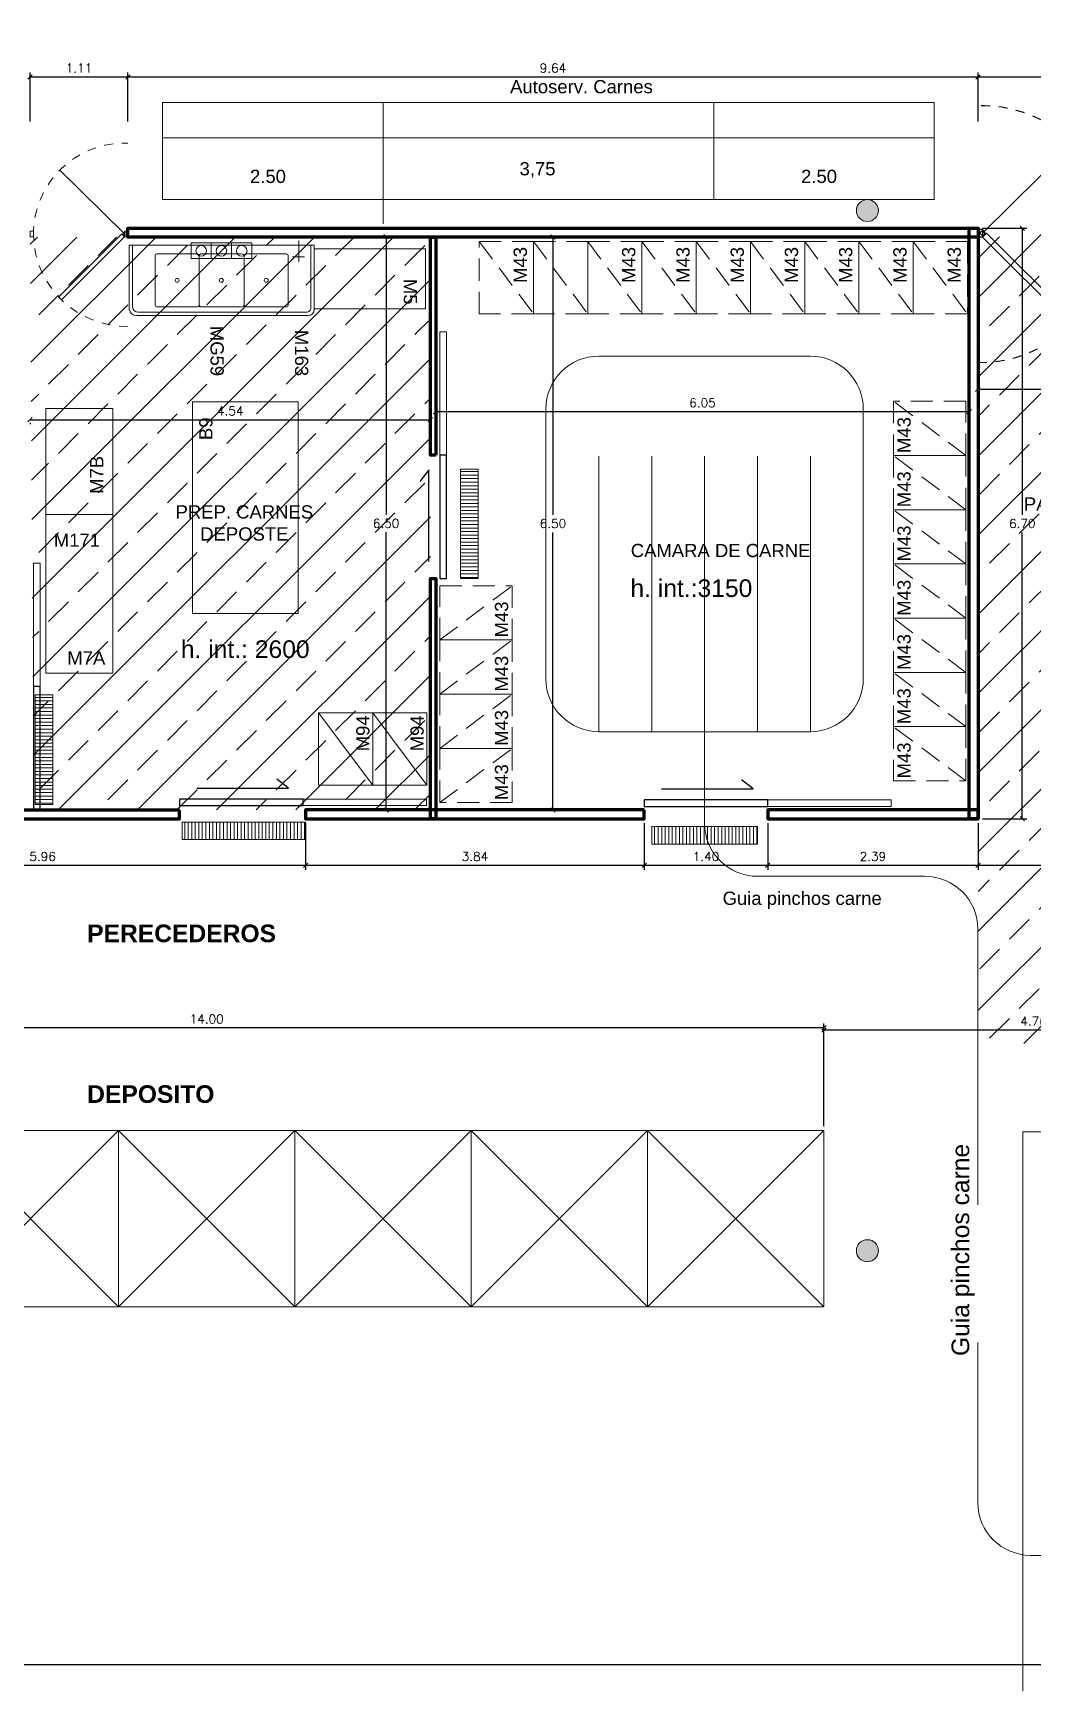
# Model space of a CAD drawing. Header units: inches. Extents: x 2 to 182, y -26 to 193.
# Drawn here: x 18.95 to 30.28, y 18.81 to 37.51 of the extents above; entities that cross this region are included whole.
import ezdxf

# ---------------------------------------------------------------- set-up
doc = ezdxf.new("R2010")
doc.units = ezdxf.units.IN
doc.header["$MEASUREMENT"] = 0
for name, pattern in [('DASH_15', [0.375, 0.25, -0.125]), ('HIDDEN2', [4.7625, 3.175, -1.5875]), ('LZ-COME$0$DASH_15', [0.375, 0.25, -0.125]), ('LÍNEAS_OCULTAS2', [0.1875, 0.125, -0.0625])]:
    doc.linetypes.add(name, pattern=pattern)
for name, color, linetype, lineweight in [('0-EQUIPAMIENTO-LAB', 6, 'Continuous', 9), ('ARQ-CARPINTERIAS', 4, 'Continuous', 9), ('ARQ-REJILLAS', 4, 'Continuous', 5), ('Est-Acero', 4, 'Continuous', 13), ('L COTAS', 1, 'Continuous', 9), ('L EQUIP', 6, 'Continuous', 9), ('l gris', 9, 'Continuous', 5), ('L PANELES', 136, 'Continuous', 60), ('L PROYEC', 4, 'HIDDEN2', 9), ('LAVADO MU', 10, 'Continuous', 5)]:
    doc.layers.add(name, color=color, linetype=linetype, lineweight=lineweight)
for name, color, linetype in [('ARQ-MUROS CAMARA', 140, 'Continuous'), ('COMESTIBLES0-EQUIP-TXT', 3, 'Continuous'), ('L CARPINT', 3, 'Continuous'), ('l texto', 30, 'Continuous'), ('smr acero', 170, 'Continuous')]:
    doc.layers.add(name, color=color, linetype=linetype)
doc.styles.add('3mm para 1.100', font='ARIAL.TTF')
doc.styles.add('ARIAL', font='ARIAL.TTF')
doc.styles.add('RomanS', font='romans.shx')
doc.styles.get("Standard").update_dxf_attribs({"font": 'ARIAL.TTF'})
doc.styles.add('STYLE10', font='ARIAL.TTF', dxfattribs={"height": 0.2})
doc.dimstyles.new('bases 1-50', dxfattribs={"dimscale": 0.5, "dimtxt": 0.2, "dimasz": 0.1, "dimexe": 0.1, "dimexo": 0.1, "dimgap": 0.1, "dimtad": 1, "dimtih": 1, "dimtoh": 1, "dimzin": 1, "dimdsep": 46, "dimtxsty": 'RomanS', "dimblk": 'OBLIQUE', "dimcen": 0.1, "dimclrd": 256, "dimclre": 256, "dimclrt": 256, "dimadec": 0, "dimazin": 0, "dimtfac": 1, "dimtmove": 0, "dimatfit": 3, "dimfxl": 0, "dimarcsym": 0})

# ---------------------------------------------------------------- blocks, each defined once
blk = doc.blocks.new('PVAI')
for p, q in [((3387.969, 760.035), (3388.763, 760.82)), ((3387.969, 760.035), (3388.763, 760.82)), ((3390.209, 760.035), (3389.415, 760.82)), ((3390.209, 760.035), (3389.415, 760.82)), ((3387.929, 760), (3387.929, 760.07)), ((3387.929, 760.07), (3387.969, 760.07)), ((3387.969, 760.07), (3387.969, 760)), ((3390.249, 760.07), (3390.209, 760.07)), ((3390.209, 760.07), (3390.209, 760)), ((3390.249, 760), (3390.249, 760.07)), ((3387.969, 760), (3387.929, 760)), ((3387.969, 760), (3388.004, 760.035)), ((3387.969, 760), (3388.743, 759.226)), ((3388.004, 760.035), (3388.779, 759.261)), ((3390.174, 760.035), (3389.399, 759.261)), ((3390.209, 760), (3389.435, 759.226)), ((3390.209, 760), (3390.174, 760.035)), ((3390.209, 760), (3390.249, 760)), ((3388.779, 759.261), (3388.743, 759.226)), ((3389.399, 759.261), (3389.435, 759.226))]:
    blk.add_line(p, q)
for centre in [(3387.969, 760.035), (3390.209, 760.035)]:
    blk.add_circle(centre, 0.0196)
at = {"linetype": 'DASH_15', "ltscale": 0.2}
for centre, radius, start, end in [((3387.969, 760.03), 1.12, 359.6736, 92.0467), ((3390.209, 760.03), 1.12, 87.9533, 180.3264), ((3387.943, 760.046), 1.146, 269.3146, 359.1608), ((3390.235, 760.046), 1.146, 180.8392, 270.6854)]:
    blk.add_arc(centre, radius, start, end, dxfattribs=at)
blk = doc.blocks.new('_Oblique')
at = {"color": 0, "linetype": 'ByBlock', "lineweight": -2}
blk.add_line((-0.5, -0.5), (0.5, 0.5), dxfattribs=at)
blk = doc.blocks.new('*D79')
at = {"layer": 'Defpoints', "color": 0}
for p in [(29.668, 33.472), (32.678, 33.472), (32.678, 33.472)]:
    blk.add_point(p, dxfattribs=at)
at = {"layer": 'L COTAS', "lineweight": -2}
for p, q in [((29.668, 33.522), (29.668, 33.522)), ((29.668, 33.472), (32.678, 33.472))]:
    blk.add_line(p, q, dxfattribs=at)
at = {"layer": 'L COTAS', "lineweight": -2, "xscale": 0.05, "yscale": 0.05, "zscale": 0.05, "rotation": 180}
blk.add_blockref('_Oblique', (29.668, 33.472), dxfattribs=at)
at = {"layer": 'L COTAS', "lineweight": -2, "xscale": 0.05, "yscale": 0.05, "zscale": 0.05}
blk.add_blockref('_Oblique', (32.678, 33.472), dxfattribs=at)
at = {"layer": 'L COTAS', "insert": (31.173, 33.572), "char_height": 0.1, "attachment_point": 5, "style": 'RomanS'}
blk.add_mtext('3.01', dxfattribs=at)
blk = doc.blocks.new('DFGSDFG')
at = {"linetype": 'LZ-COME$0$DASH_15'}
blk.add_line((0.821, -0.615), (0, 0), dxfattribs=at)
blk.add_lwpolyline([(0.821, 0), (0, 0), (0, -0.615), (0.821, -0.615)], close=True, dxfattribs=at)
blk = doc.blocks.new('SE-COME$0$LR-COME$0$pileta')
for p, q in [((-0.255, 0), (-2.355, 0)), ((-2.355, -0.73), (-2.355, 0)), ((-2.315, -0.71), (-2.315, 0)), ((-1.193, -0.153), (-1.193, 0.024)), ((-0.431, 0.053), (-0.431, -0.192)), ((-0.295, 0), (-0.295, -0.718)), ((-2.06, -0.12), (-2.06, -0.68)), ((-2.04, -0.1), (-1.58, -0.1)), ((-1.56, -0.12), (-1.56, -0.68)), ((-1.08, -0.1), (-1.54, -0.1)), ((-1.05, -0.12), (-1.05, -0.68)), ((-1.03, -0.1), (-0.57, -0.1)), ((-0.55, -0.12), (-0.55, -0.68)), ((-0.503, -0.135), (-0.364, -0.135)), ((-2.04, -0.7), (-1.58, -0.7)), ((-1.54, -0.7), (-1.08, -0.7)), ((-1.03, -0.7), (-0.57, -0.7)), ((-0.325, -0.8), (-2.272, -0.8)), ((-0.345, -0.76), (-2.252, -0.76))]:
    blk.add_line(p, q)
at = {"ltscale": 200}
blk.add_line((-0.255, -0.73), (-0.255, 0), dxfattribs=at)
for points in [[(-1.423, -0.153), (-1.652, -0.153), (-1.652, 0.024), (-1.423, 0.024)], [(-0.963, -0.153), (-1.423, -0.153), (-1.423, 0.024), (-0.963, 0.024)]]:
    blk.add_lwpolyline(points, close=True)
for centre, radius in [((-1.537, -0.065), 0.0603), ((-1.308, -0.065), 0.0603), ((-1.078, -0.065), 0.0603), ((-1.81, -0.4), 0.0222), ((-1.31, -0.4), 0.0222), ((-0.8, -0.4), 0.0222)]:
    blk.add_circle(centre, radius)
for centre, radius, start, end in [((-2.04, -0.12), 0.02, 90, 180), ((-1.58, -0.12), 0.02, 0, 90), ((-1.54, -0.12), 0.02, 90, 180), ((-1.07, -0.12), 0.02, 0, 90), ((-1.03, -0.12), 0.02, 90, 180), ((-0.57, -0.12), 0.02, 0, 90), ((-2.269, -0.712), 0.0882, 191.8617, 267.6472), ((-2.258, -0.703), 0.0571, 186.797, 276.0622), ((-2.04, -0.68), 0.02, 180, 270), ((-1.58, -0.68), 0.02, 270, 0), ((-1.566, -0.694), 0.0063, 270, 0), ((-1.54, -0.68), 0.02, 180, 270), ((-1.554, -0.694), 0.0063, 180, 270), ((-1.07, -0.68), 0.02, 270, 0), ((-1.03, -0.68), 0.02, 180, 270), ((-0.57, -0.68), 0.02, 270, 0), ((-0.341, -0.714), 0.0462, 265.0842, 4.9158), ((-0.329, -0.726), 0.0742, 273.1264, 356.8736)]:
    blk.add_arc(centre, radius, start, end)
blk = doc.blocks.new('PUERTA')
for p, q in [((0.04, 0), (0.834, 0.785)), ((0.04, 0), (0.834, 0.785)), ((0, -0.035), (0, 0.035)), ((0, 0.035), (0.04, 0.035)), ((0.04, 0.035), (0.04, -0.035)), ((0.04, -0.035), (0.075, 0)), ((0.075, 0), (0.85, -0.774)), ((1.16, -0.035), (1.16, 0.035)), ((1.16, 0.035), (1.2, 0.035)), ((1.2, 0.035), (1.2, -0.035)), ((0.04, -0.035), (0, -0.035)), ((0.04, -0.035), (0.814, -0.81)), ((1.2, -0.035), (1.16, -0.035)), ((0.85, -0.774), (0.814, -0.81))]:
    blk.add_line(p, q)
blk.add_circle((0.04, 0), 0.0196)
at = {"linetype": 'DASH_15', "ltscale": 0.2}
for centre, radius, start, end in [((0.04, -0.005), 1.12, 359.6736, 92.0467), ((0.014, 0.011), 1.146, 269.3146, 359.1608)]:
    blk.add_arc(centre, radius, start, end, dxfattribs=at)
blk = doc.blocks.new('*D396')
at = {"layer": 'Defpoints', "color": 0}
for p in [(20.028, 35.202), (22.957, 35.202), (22.043, 28.7)]:
    blk.add_point(p, dxfattribs=at)
at = {"layer": 'L COTAS', "lineweight": -2}
for p, q in [((20.078, 35.202), (23.007, 35.202)), ((22.957, 35.202), (22.957, 32.051)), ((22.957, 28.7), (22.957, 31.851)), ((22.093, 28.7), (23.007, 28.7))]:
    blk.add_line(p, q, dxfattribs=at)
at = {"layer": 'L COTAS', "lineweight": -2, "xscale": 0.05, "yscale": 0.05, "zscale": 0.05}
for p, rotation in [((22.957, 35.202), 90), ((22.957, 28.7), 270)]:
    blk.add_blockref('_Oblique', p, dxfattribs=dict(at, rotation=rotation))
at = {"layer": 'L COTAS', "insert": (22.957, 31.951), "char_height": 0.1, "attachment_point": 5, "style": 'RomanS'}
blk.add_mtext('6.50', dxfattribs=at)
blk = doc.blocks.new('*D399')
at = {"layer": 'Defpoints', "color": 0}
for p in [(18.919, 33.14), (23.459, 33.14), (23.459, 33.126)]:
    blk.add_point(p, dxfattribs=at)
at = {"layer": 'L COTAS', "lineweight": -2}
for p, q in [((18.919, 33.126), (23.459, 33.126)), ((18.919, 33.09), (18.919, 33.076)), ((23.459, 33.09), (23.459, 33.076))]:
    blk.add_line(p, q, dxfattribs=at)
at = {"layer": 'L COTAS', "lineweight": -2, "xscale": 0.05, "yscale": 0.05, "zscale": 0.05, "rotation": 180}
blk.add_blockref('_Oblique', (18.919, 33.126), dxfattribs=at)
at = {"layer": 'L COTAS', "lineweight": -2, "xscale": 0.05, "yscale": 0.05, "zscale": 0.05}
blk.add_blockref('_Oblique', (23.459, 33.126), dxfattribs=at)
at = {"layer": 'L COTAS', "insert": (21.189, 33.226), "char_height": 0.1, "attachment_point": 5, "style": 'RomanS'}
blk.add_mtext('4.54', dxfattribs=at)
blk = doc.blocks.new('*D400')
at = {"layer": 'Defpoints', "color": 0}
for p in [(23.519, 33.194), (29.57, 33.219), (29.57, 33.194)]:
    blk.add_point(p, dxfattribs=at)
at = {"layer": 'L COTAS', "lineweight": -2}
for p, q in [((23.519, 33.244), (23.519, 33.269)), ((23.519, 33.219), (29.57, 33.219)), ((29.57, 33.244), (29.57, 33.269))]:
    blk.add_line(p, q, dxfattribs=at)
at = {"layer": 'L COTAS', "lineweight": -2, "xscale": 0.05, "yscale": 0.05, "zscale": 0.05, "rotation": 180}
blk.add_blockref('_Oblique', (23.519, 33.219), dxfattribs=at)
at = {"layer": 'L COTAS', "lineweight": -2, "xscale": 0.05, "yscale": 0.05, "zscale": 0.05}
blk.add_blockref('_Oblique', (29.57, 33.219), dxfattribs=at)
at = {"layer": 'L COTAS', "insert": (26.545, 33.319), "char_height": 0.1, "attachment_point": 5, "style": 'RomanS'}
blk.add_mtext('6.05', dxfattribs=at)
blk = doc.blocks.new('*D57')
at = {"layer": 'Defpoints', "color": 0}
for p in [(20.028, 37.016), (18.919, 36.458), (20.028, 36.458)]:
    blk.add_point(p, dxfattribs=at)
at = {"layer": 'L COTAS', "lineweight": -2}
for p, q in [((18.919, 36.508), (18.919, 37.066)), ((20.028, 36.508), (20.028, 37.066)), ((18.919, 37.016), (20.028, 37.016))]:
    blk.add_line(p, q, dxfattribs=at)
at = {"layer": 'L COTAS', "lineweight": -2, "xscale": 0.05, "yscale": 0.05, "zscale": 0.05, "rotation": 180}
blk.add_blockref('_Oblique', (18.919, 37.016), dxfattribs=at)
at = {"layer": 'L COTAS', "lineweight": -2, "xscale": 0.05, "yscale": 0.05, "zscale": 0.05}
blk.add_blockref('_Oblique', (20.028, 37.016), dxfattribs=at)
at = {"layer": 'L COTAS', "insert": (19.474, 37.116), "char_height": 0.1, "attachment_point": 5, "style": 'RomanS'}
blk.add_mtext('1.11', dxfattribs=at)
blk = doc.blocks.new('*D58')
at = {"layer": 'Defpoints', "color": 0}
for p in [(29.67, 37.016), (20.028, 36.458), (29.67, 36.458)]:
    blk.add_point(p, dxfattribs=at)
at = {"layer": 'L COTAS', "lineweight": -2}
for p, q in [((20.028, 36.508), (20.028, 37.066)), ((29.67, 36.508), (29.67, 37.066)), ((20.028, 37.016), (29.67, 37.016))]:
    blk.add_line(p, q, dxfattribs=at)
at = {"layer": 'L COTAS', "lineweight": -2, "xscale": 0.05, "yscale": 0.05, "zscale": 0.05, "rotation": 180}
blk.add_blockref('_Oblique', (20.028, 37.016), dxfattribs=at)
at = {"layer": 'L COTAS', "lineweight": -2, "xscale": 0.05, "yscale": 0.05, "zscale": 0.05}
blk.add_blockref('_Oblique', (29.67, 37.016), dxfattribs=at)
at = {"layer": 'L COTAS', "insert": (24.849, 37.116), "char_height": 0.1, "attachment_point": 5, "style": 'RomanS'}
blk.add_mtext('9.64', dxfattribs=at)
blk = doc.blocks.new('*D59')
at = {"layer": 'Defpoints', "color": 0}
for p in [(32.673, 37.016), (29.67, 36.458), (32.673, 36.459)]:
    blk.add_point(p, dxfattribs=at)
at = {"layer": 'L COTAS', "lineweight": -2}
for p, q in [((29.67, 36.508), (29.67, 37.066)), ((32.673, 36.509), (32.673, 37.066)), ((29.67, 37.016), (32.673, 37.016))]:
    blk.add_line(p, q, dxfattribs=at)
at = {"layer": 'L COTAS', "lineweight": -2, "xscale": 0.05, "yscale": 0.05, "zscale": 0.05, "rotation": 180}
blk.add_blockref('_Oblique', (29.67, 37.016), dxfattribs=at)
at = {"layer": 'L COTAS', "lineweight": -2, "xscale": 0.05, "yscale": 0.05, "zscale": 0.05}
blk.add_blockref('_Oblique', (32.673, 37.016), dxfattribs=at)
at = {"layer": 'L COTAS', "insert": (31.172, 37.116), "char_height": 0.1, "attachment_point": 5, "style": 'RomanS'}
blk.add_mtext('3.00', dxfattribs=at)
blk = doc.blocks.new('*D366')
at = {"layer": 'Defpoints', "color": 0}
for p in [(16.08, 28.6), (22.043, 28.6), (22.043, 28.072)]:
    blk.add_point(p, dxfattribs=at)
at = {"layer": 'L COTAS', "lineweight": -2}
for p, q in [((16.08, 28.55), (16.08, 28.022)), ((22.043, 28.55), (22.043, 28.022)), ((16.08, 28.072), (22.043, 28.072))]:
    blk.add_line(p, q, dxfattribs=at)
at = {"layer": 'L COTAS', "lineweight": -2, "xscale": 0.05, "yscale": 0.05, "zscale": 0.05, "rotation": 180}
blk.add_blockref('_Oblique', (16.08, 28.072), dxfattribs=at)
at = {"layer": 'L COTAS', "lineweight": -2, "xscale": 0.05, "yscale": 0.05, "zscale": 0.05}
blk.add_blockref('_Oblique', (22.043, 28.072), dxfattribs=at)
at = {"layer": 'L COTAS', "insert": (19.061, 28.172), "char_height": 0.1, "attachment_point": 5, "style": 'RomanS'}
blk.add_mtext('5.96', dxfattribs=at)
blk = doc.blocks.new('*D367')
at = {"layer": 'Defpoints', "color": 0}
for p in [(22.043, 28.6), (25.885, 28.6), (25.885, 28.072)]:
    blk.add_point(p, dxfattribs=at)
at = {"layer": 'L COTAS', "lineweight": -2}
for p, q in [((22.043, 28.55), (22.043, 28.022)), ((25.885, 28.55), (25.885, 28.022)), ((22.043, 28.072), (25.885, 28.072))]:
    blk.add_line(p, q, dxfattribs=at)
at = {"layer": 'L COTAS', "lineweight": -2, "xscale": 0.05, "yscale": 0.05, "zscale": 0.05, "rotation": 180}
blk.add_blockref('_Oblique', (22.043, 28.072), dxfattribs=at)
at = {"layer": 'L COTAS', "lineweight": -2, "xscale": 0.05, "yscale": 0.05, "zscale": 0.05}
blk.add_blockref('_Oblique', (25.885, 28.072), dxfattribs=at)
at = {"layer": 'L COTAS', "insert": (23.964, 28.172), "char_height": 0.1, "attachment_point": 5, "style": 'RomanS'}
blk.add_mtext('3.84', dxfattribs=at)
blk = doc.blocks.new('*D368')
at = {"layer": 'Defpoints', "color": 0}
for p in [(25.885, 28.6), (27.285, 28.6), (27.285, 28.072)]:
    blk.add_point(p, dxfattribs=at)
at = {"layer": 'L COTAS', "lineweight": -2}
for p, q in [((25.885, 28.55), (25.885, 28.022)), ((27.285, 28.55), (27.285, 28.022)), ((25.885, 28.072), (27.285, 28.072))]:
    blk.add_line(p, q, dxfattribs=at)
at = {"layer": 'L COTAS', "lineweight": -2, "xscale": 0.05, "yscale": 0.05, "zscale": 0.05, "rotation": 180}
blk.add_blockref('_Oblique', (25.885, 28.072), dxfattribs=at)
at = {"layer": 'L COTAS', "lineweight": -2, "xscale": 0.05, "yscale": 0.05, "zscale": 0.05}
blk.add_blockref('_Oblique', (27.285, 28.072), dxfattribs=at)
at = {"layer": 'L COTAS', "insert": (26.585, 28.172), "char_height": 0.1, "attachment_point": 5, "style": 'RomanS'}
blk.add_mtext('1.40', dxfattribs=at)
blk = doc.blocks.new('*D369')
at = {"layer": 'Defpoints', "color": 0}
for p in [(27.285, 28.6), (29.67, 28.6), (29.67, 28.072)]:
    blk.add_point(p, dxfattribs=at)
at = {"layer": 'L COTAS', "lineweight": -2}
for p, q in [((27.285, 28.55), (27.285, 28.022)), ((29.67, 28.55), (29.67, 28.022)), ((27.285, 28.072), (29.67, 28.072))]:
    blk.add_line(p, q, dxfattribs=at)
at = {"layer": 'L COTAS', "lineweight": -2, "xscale": 0.05, "yscale": 0.05, "zscale": 0.05, "rotation": 180}
blk.add_blockref('_Oblique', (27.285, 28.072), dxfattribs=at)
at = {"layer": 'L COTAS', "lineweight": -2, "xscale": 0.05, "yscale": 0.05, "zscale": 0.05}
blk.add_blockref('_Oblique', (29.67, 28.072), dxfattribs=at)
at = {"layer": 'L COTAS', "insert": (28.478, 28.172), "char_height": 0.1, "attachment_point": 5, "style": 'RomanS'}
blk.add_mtext('2.39', dxfattribs=at)
blk = doc.blocks.new('*D370')
at = {"layer": 'Defpoints', "color": 0}
for p in [(29.67, 28.6), (32.673, 28.6), (32.673, 28.072)]:
    blk.add_point(p, dxfattribs=at)
at = {"layer": 'L COTAS', "lineweight": -2}
for p, q in [((29.67, 28.55), (29.67, 28.022)), ((32.673, 28.55), (32.673, 28.022)), ((29.67, 28.072), (32.673, 28.072))]:
    blk.add_line(p, q, dxfattribs=at)
at = {"layer": 'L COTAS', "lineweight": -2, "xscale": 0.05, "yscale": 0.05, "zscale": 0.05, "rotation": 180}
blk.add_blockref('_Oblique', (29.67, 28.072), dxfattribs=at)
at = {"layer": 'L COTAS', "lineweight": -2, "xscale": 0.05, "yscale": 0.05, "zscale": 0.05}
blk.add_blockref('_Oblique', (32.673, 28.072), dxfattribs=at)
at = {"layer": 'L COTAS', "insert": (31.172, 28.172), "char_height": 0.1, "attachment_point": 5, "style": 'RomanS'}
blk.add_mtext('3.00', dxfattribs=at)
blk = doc.blocks.new('*D377')
at = {"layer": 'Defpoints', "color": 0}
for p in [(27.922, 26.203), (32.677, 26.05), (27.922, 25.062)]:
    blk.add_point(p, dxfattribs=at)
at = {"layer": 'L COTAS', "lineweight": -2}
for p, q in [((27.922, 25.112), (27.922, 26.253)), ((32.677, 26.203), (27.922, 26.203)), ((32.677, 26.1), (32.677, 26.253))]:
    blk.add_line(p, q, dxfattribs=at)
at = {"layer": 'L COTAS', "lineweight": -2, "xscale": 0.05, "yscale": 0.05, "zscale": 0.05, "rotation": 180}
blk.add_blockref('_Oblique', (27.922, 26.203), dxfattribs=at)
at = {"layer": 'L COTAS', "lineweight": -2, "xscale": 0.05, "yscale": 0.05, "zscale": 0.05}
blk.add_blockref('_Oblique', (32.677, 26.203), dxfattribs=at)
at = {"layer": 'L COTAS', "insert": (30.3, 26.303), "char_height": 0.1, "attachment_point": 5, "style": 'RomanS'}
blk.add_mtext('4.76', dxfattribs=at)
blk = doc.blocks.new('*D65')
at = {"layer": 'Defpoints', "color": 0}
for p in [(13.922, 26.228), (13.922, 25.062), (27.922, 25.062)]:
    blk.add_point(p, dxfattribs=at)
at = {"layer": 'L COTAS', "lineweight": -2}
for p, q in [((13.922, 25.112), (13.922, 26.278)), ((27.922, 26.228), (13.922, 26.228)), ((27.922, 25.112), (27.922, 26.278))]:
    blk.add_line(p, q, dxfattribs=at)
at = {"layer": 'L COTAS', "lineweight": -2, "xscale": 0.05, "yscale": 0.05, "zscale": 0.05, "rotation": 180}
blk.add_blockref('_Oblique', (13.922, 26.228), dxfattribs=at)
at = {"layer": 'L COTAS', "lineweight": -2, "xscale": 0.05, "yscale": 0.05, "zscale": 0.05}
blk.add_blockref('_Oblique', (27.922, 26.228), dxfattribs=at)
at = {"layer": 'L COTAS', "insert": (20.922, 26.328), "char_height": 0.1, "attachment_point": 5, "style": 'RomanS'}
blk.add_mtext('14.00', dxfattribs=at)
blk = doc.blocks.new('*D381')
at = {"layer": 'Defpoints', "color": 0}
for p in [(29.67, 35.299), (29.67, 28.6), (30.172, 28.6)]:
    blk.add_point(p, dxfattribs=at)
at = {"layer": 'L COTAS', "lineweight": -2}
for p, q in [((29.72, 35.299), (30.222, 35.299)), ((30.172, 35.299), (30.172, 32.049)), ((30.172, 28.6), (30.172, 31.849)), ((29.72, 28.6), (30.222, 28.6))]:
    blk.add_line(p, q, dxfattribs=at)
at = {"layer": 'L COTAS', "lineweight": -2, "xscale": 0.05, "yscale": 0.05, "zscale": 0.05}
for p, rotation in [((30.172, 35.299), 90), ((30.172, 28.6), 270)]:
    blk.add_blockref('_Oblique', p, dxfattribs=dict(at, rotation=rotation))
at = {"layer": 'L COTAS', "insert": (30.172, 31.949), "char_height": 0.1, "attachment_point": 5, "style": 'RomanS'}
blk.add_mtext('6.70', dxfattribs=at)
blk = doc.blocks.new('*D498')
at = {"layer": 'Defpoints', "color": 0}
for p in [(24.849, 35.199), (24.849, 28.7), (24.849, 28.7)]:
    blk.add_point(p, dxfattribs=at)
at = {"layer": 'L COTAS', "lineweight": -2}
for p, q in [((24.849, 35.199), (24.849, 32.049)), ((24.849, 28.7), (24.849, 31.849))]:
    blk.add_line(p, q, dxfattribs=at)
at = {"layer": 'L COTAS', "lineweight": -2, "xscale": 0.05, "yscale": 0.05, "zscale": 0.05}
for p, rotation in [((24.849, 35.199), 90), ((24.849, 28.7), 270)]:
    blk.add_blockref('_Oblique', p, dxfattribs=dict(at, rotation=rotation))
at = {"layer": 'L COTAS', "insert": (24.849, 31.949), "char_height": 0.1, "attachment_point": 5, "style": 'RomanS'}
blk.add_mtext('6.50', dxfattribs=at)

msp = doc.modelspace()

# ---------------------------------------------------------------- hatches: boundary and pattern name
at = {"layer": 'ARQ-REJILLAS'}
h = msp.add_hatch(dxfattribs=at)
h.set_pattern_fill('_USER', color=256, scale=0.04, angle=540, style=0, pattern_type=0)
h.set_pattern_definition([(180, (-3374.345307, -726.221892), (-1e-17, -0.04), [])])
h.paths.add_polyline_path([(24, 32.567), (23.8, 32.567), (23.8, 31.325), (24, 31.325)])
h = msp.add_hatch(dxfattribs=at)
h.set_pattern_fill('_USER', color=256, scale=0.04, angle=540, style=0, pattern_type=0)
h.set_pattern_definition([(180, (-3379.170793, -728.783343), (-1e-17, -0.04), [])])
h.paths.add_polyline_path([(19.175, 30.006), (18.975, 30.006), (18.975, 28.763), (19.175, 28.763)])
h = msp.add_hatch(dxfattribs=at)
h.set_pattern_fill('_USER', color=256, scale=0.04, angle=450, style=0, pattern_type=0)
h.set_pattern_definition([(90, (-3348.84771, -723.844745), (-0.04, 1e-17), [])])
h.paths.add_polyline_path([(22.043, 28.563), (22.043, 28.363), (20.643, 28.363), (20.643, 28.563)])
h = msp.add_hatch(dxfattribs=at)
h.set_pattern_fill('_USER', color=256, scale=0.04, angle=450, style=0, pattern_type=0)
h.set_pattern_definition([(90, (-3351.117354, -723.844745), (-0.04, 1e-17), [])])
h.paths.add_polyline_path([(27.169, 28.512), (27.169, 28.312), (25.969, 28.312), (25.969, 28.512)])
at = {"layer": 'LAVADO MU'}
h = msp.add_hatch(dxfattribs=at)
h.set_pattern_fill('ANSI33', color=256, scale=0.1, style=0)
h.set_pattern_definition([(45, (-3707.3413, -916.6933), (-0.44901281, 0.44901281), []), (45, (-3706.8923, -916.6933), (-0.44901281, 0.44901281), [0.3175, -0.15875])])
h.paths.add_polyline_path([(18.919, 35.199), (23.459, 35.199), (23.459, 28.7), (18.959, 28.7)])
h = msp.add_hatch(dxfattribs=at)
h.set_pattern_fill('ANSI33', color=256, scale=0.1, style=0)
h.set_pattern_definition([(45, (-3698.1274, -916.5928), (-0.44901281, 0.44901281), []), (45, (-3697.6784, -916.5928), (-0.44901281, 0.44901281), [0.3175, -0.15875])])
h.paths.add_polyline_path([(29.67, 35.299), (32.673, 35.3), (32.673, 28.6), (43.59, 28.599), (43.604, 26.05), (32.677, 26.05), (29.67, 26.05)])
at = {"layer": 'smr acero'}
h = msp.add_hatch(color=256, dxfattribs=at)
h.dxf.hatch_style = 1
h.paths.add_polyline_path([(28.291, 35.5, 1), (28.541, 35.5, 1)])
h = msp.add_hatch(color=256, dxfattribs=at)
h.dxf.hatch_style = 1
h.paths.add_polyline_path([(28.291, 23.7, 1), (28.541, 23.7, 1)])

# ---------------------------------------------------------------- linework, layer by layer
msp.add_lwpolyline([(1.948, 44.995), (79.459, 44.995), (79.459, 19.002), (1.948, 19.002)], close=True)
at = {"layer": '0-EQUIPAMIENTO-LAB'}
for p, q in [((22.19, 29.802), (22.805, 28.981)), ((22.805, 29.802), (23.42, 28.981))]:
    msp.add_line(p, q, dxfattribs=at)
for points in [[(23.402, 34.386), (22.142, 34.386), (22.142, 35.066), (23.402, 35.066)], [(21.961, 33.33), (21.961, 30.93), (20.761, 30.93), (20.761, 33.33)], [(19.858, 32.053), (19.858, 33.253), (19.098, 33.253), (19.098, 32.053)], [(19.858, 30.253), (19.858, 32.053), (19.098, 32.053), (19.098, 30.253)], [(22.805, 29.802), (22.805, 28.981), (22.19, 28.981), (22.19, 29.802)], [(23.42, 29.802), (23.42, 28.981), (22.805, 28.981), (22.805, 29.802)], [(17.922, 25.062), (19.922, 25.062), (19.922, 23.062), (17.922, 23.062), (19.922, 25.062), (19.922, 23.062), (17.922, 25.062), (17.922, 23.062)], [(19.922, 25.062), (21.922, 25.062), (21.922, 23.062), (19.922, 23.062), (21.922, 25.062), (21.922, 23.062), (19.922, 25.062), (19.922, 23.062)], [(21.922, 25.062), (23.922, 25.062), (23.922, 23.062), (21.922, 23.062), (23.922, 25.062), (23.922, 23.062), (21.922, 25.062), (21.922, 23.062)], [(23.922, 25.062), (25.922, 25.062), (25.922, 23.062), (23.922, 23.062), (25.922, 25.062), (25.922, 23.062), (23.922, 25.062), (23.922, 23.062)], [(25.922, 25.062), (27.922, 25.062), (27.922, 23.062), (25.922, 23.062), (27.922, 25.062), (27.922, 23.062), (25.922, 25.062), (25.922, 23.062)]]:
    msp.add_lwpolyline(points, close=True, dxfattribs=at)
at = {"layer": 'ARQ-REJILLAS'}
for points in [[(24, 32.567), (23.8, 32.567), (23.8, 31.325), (24, 31.325)], [(24, 32.567), (23.8, 32.567), (23.8, 31.325), (24, 31.325)], [(19.175, 30.006), (18.975, 30.006), (18.975, 28.763), (19.175, 28.763)], [(19.175, 30.006), (18.975, 30.006), (18.975, 28.763), (19.175, 28.763)], [(22.043, 28.563), (22.043, 28.363), (20.643, 28.363), (20.643, 28.563)], [(25.969, 28.312), (25.969, 28.512), (27.169, 28.512), (27.169, 28.312)]]:
    msp.add_lwpolyline(points, close=True, dxfattribs=at)
at = {"layer": 'Est-Acero'}
for centre in [(28.416, 35.5), (28.416, 23.7)]:
    msp.add_circle(centre, 0.125, dxfattribs=at)
at = {"layer": 'L CARPINT'}
for points in [[(23.443, 31.52), (23.443, 32.558), (23.34, 32.426)], [(20.811, 28.948), (21.849, 28.948), (21.716, 29.051)], [(26.08, 28.941), (27.119, 28.941), (26.986, 29.043)]]:
    msp.add_lwpolyline(points, dxfattribs=at)
for points in [[(23.567, 31.325), (23.642, 31.325), (23.642, 32.725), (23.567, 32.725)], [(18.959, 28.7), (19.034, 28.7), (19.034, 30.1), (18.959, 30.1)], [(20.615, 28.824), (20.615, 28.749), (22.015, 28.749), (22.015, 28.824)], [(25.885, 28.816), (25.885, 28.741), (27.285, 28.741), (27.285, 28.816)]]:
    msp.add_lwpolyline(points, close=True, dxfattribs=at)
at = {"layer": 'L EQUIP', "linetype": 'ByBlock', "ltscale": 0.01}
for p, q in [((20.422, 35.625), (20.422, 36.725)), ((22.922, 36.725), (20.422, 36.725)), ((26.672, 35.625), (26.672, 36.725)), ((29.172, 36.725), (26.672, 36.725)), ((29.172, 35.625), (29.172, 36.725)), ((20.422, 36.325), (22.922, 36.325)), ((22.922, 35.35), (22.922, 36.45)), ((22.922, 35.35), (22.922, 36.45)), ((22.922, 36.325), (26.672, 36.325)), ((26.672, 36.325), (29.172, 36.325)), ((20.422, 35.625), (22.922, 35.625)), ((26.672, 35.625), (29.172, 35.625))]:
    msp.add_line(p, q, dxfattribs=at)
msp.add_lwpolyline([(22.922, 35.625), (26.672, 35.625), (26.672, 36.725), (22.922, 36.725), (22.922, 35.625)], dxfattribs=at)
at = {"layer": 'l gris'}
msp.add_lwpolyline([(32.677, 25.05), (30.177, 25.05), (30.177, 13.696)], dxfattribs=at)
at = {"layer": 'L PANELES'}
msp.add_lwpolyline([(29.67, 35.199), (20.028, 35.199), (20.028, 35.299), (29.67, 35.299), (29.67, 35.199)], dxfattribs=at)
for points in [[(23.519, 32.725), (23.459, 32.725), (23.459, 35.199), (23.519, 35.199)], [(29.57, 35.299), (29.67, 35.299), (29.67, 28.6), (29.57, 28.6)], [(23.519, 28.6), (23.459, 28.6), (23.459, 31.325), (23.519, 31.325)], [(20.615, 28.699), (17.46, 28.699), (17.46, 28.6), (20.615, 28.6)], [(25.885, 28.7), (22.043, 28.7), (22.043, 28.6), (25.885, 28.6)], [(29.67, 28.7), (27.285, 28.7), (27.285, 28.6), (29.67, 28.6)]]:
    msp.add_lwpolyline(points, close=True, dxfattribs=at)
at = {"layer": 'L PROYEC', "linetype": 'LÍNEAS_OCULTAS2', "ltscale": 25}
for p, q in [((25.369, 33.848), (27.769, 33.848)), ((25.369, 29.588), (25.369, 33.848)), ((25.969, 29.588), (25.969, 33.848)), ((26.569, 29.588), (26.569, 33.848)), ((27.169, 29.588), (27.169, 33.848)), ((27.769, 29.588), (27.769, 33.848)), ((24.769, 30.188), (24.769, 33.248)), ((26.569, 28.547), (26.569, 29.588)), ((27.169, 27.947), (29.068, 27.947)), ((29.668, 27.347), (29.668, 20.844)), ((30.268, 20.244), (32.92, 20.244))]:
    msp.add_line(p, q, dxfattribs=at)
at = {"layer": 'L PROYEC', "linetype": 'LÍNEAS_OCULTAS2', "ltscale": 50}
for p, q in [((28.369, 30.188), (28.369, 33.248)), ((27.769, 29.588), (25.369, 29.588))]:
    msp.add_line(p, q, dxfattribs=at)
at = {"layer": 'L PROYEC', "linetype": 'LÍNEAS_OCULTAS2', "ltscale": 25}
for points in [[(23.567, 32.725), (23.642, 32.725), (23.642, 34.125), (23.567, 34.125)], [(18.959, 30.1), (19.034, 30.1), (19.034, 31.5), (18.959, 31.5)], [(22.015, 28.824), (22.015, 28.749), (23.415, 28.749), (23.415, 28.824)]]:
    msp.add_lwpolyline(points, close=True, dxfattribs=at)
at = {"layer": 'L PROYEC', "linetype": 'LÍNEAS_OCULTAS2', "ltscale": 50}
msp.add_lwpolyline([(27.285, 28.816), (27.285, 28.741), (28.685, 28.741), (28.685, 28.816)], close=True, dxfattribs=at)
at = {"layer": 'L PROYEC', "linetype": 'LÍNEAS_OCULTAS2', "ltscale": 25}
for centre, start, end in [((25.369, 33.248), 90, 180), ((27.769, 33.248), 0, 90), ((27.169, 28.547), 180, 270), ((29.068, 27.347), 0, 90)]:
    msp.add_arc(centre, 0.6, start, end, dxfattribs=at)
at = {"layer": 'L PROYEC', "linetype": 'LÍNEAS_OCULTAS2', "ltscale": 50}
for centre, start, end in [((25.369, 30.188), 180, 270), ((27.769, 30.188), 270, 0), ((30.268, 20.844), 180, 270)]:
    msp.add_arc(centre, 0.6, start, end, dxfattribs=at)

# ---------------------------------------------------------------- block references
at = {"layer": '0-EQUIPAMIENTO-LAB'}
for name, p in [('SE-COME$0$LR-COME$0$pileta', (22.397, 35.108)), ('DFGSDFG', (28.711, 33.336)), ('DFGSDFG', (28.711, 32.721)), ('DFGSDFG', (28.711, 32.106)), ('DFGSDFG', (28.711, 31.491)), ('DFGSDFG', (28.711, 30.875)), ('DFGSDFG', (28.711, 30.26)), ('DFGSDFG', (28.711, 29.645))]:
    msp.add_blockref(name, p, dxfattribs=at)
at = {"layer": '0-EQUIPAMIENTO-LAB', "xscale": -1, "rotation": 270}
for p in [(24.628, 34.329), (25.243, 34.329), (25.858, 34.329), (26.473, 34.329), (27.089, 34.329), (27.704, 34.329), (28.319, 34.329), (28.934, 34.329), (29.549, 34.329)]:
    msp.add_blockref('DFGSDFG', p, dxfattribs=at)
at = {"layer": '0-EQUIPAMIENTO-LAB', "xscale": -1}
for p in [(24.387, 31.244), (24.387, 30.629), (24.387, 30.014), (24.387, 29.399)]:
    msp.add_blockref('DFGSDFG', p, dxfattribs=at)
at = {"layer": 'ARQ-CARPINTERIAS', "xscale": -0.9239776872284607, "yscale": 0.9239776872284607, "zscale": 0.9239776872284607}
msp.add_blockref('PUERTA', (20.028, 35.234), dxfattribs=at)
at = {"layer": 'ARQ-MUROS CAMARA', "xscale": 1.294332851680443, "yscale": 1.294332851680443, "zscale": 1.294332851680443}
msp.add_blockref('PVAI', (-4355.438, -948.494), dxfattribs=at)

# ---------------------------------------------------------------- texts
at = {"style": 'STYLE10'}
for s, p in [('h. int.:3150', (25.728, 31.116)), ('h. int.: 2600', (20.629, 30.424))]:
    msp.add_text(s, height=0.2, dxfattribs=at).set_placement(p)
at = {"layer": 'COMESTIBLES0-EQUIP-TXT', "style": 'ARIAL'}
for s, rotation, p in [('M43', 90, (24.553, 34.679)), ('M43', 90, (25.783, 34.679)), ('M43', 90, (26.399, 34.679)), ('M43', 90, (27.014, 34.679)), ('M43', 90, (27.629, 34.679)), ('M43', 90, (28.244, 34.679)), ('M43', 90, (28.859, 34.679)), ('M43', 90, (29.475, 34.679)), ('M5', 270, (23.157, 34.724)), ('MG59', 270, (20.965, 34.192)), ('M163', 270, (21.924, 34.145)), ('B9', 90, (20.987, 32.896)), ('M43', 90, (28.906, 32.749)), ('M7B', 90, (19.749, 32.286)), ('M43', 90, (28.906, 32.134)), ('M43', 90, (28.906, 31.519)), ('M43', 90, (28.906, 30.903)), ('M43', 90, (24.341, 30.657)), ('M43', 90, (28.906, 30.288)), ('M43', 90, (24.341, 30.042)), ('M43', 90, (28.906, 29.673)), ('M94', 90, (22.768, 29.365)), ('M94', 90, (23.383, 29.365)), ('M43', 90, (24.341, 29.427)), ('M43', 90, (28.906, 29.058)), ('M43', 90, (24.341, 28.811))]:
    msp.add_text(s, height=0.15, rotation=rotation, dxfattribs=at).set_placement(p)
for s, p in [('M171', (19.188, 31.685)), ('M7A', (19.341, 30.349))]:
    msp.add_text(s, height=0.15, dxfattribs=at).set_placement(p)
at = {"layer": 'COMESTIBLES0-EQUIP-TXT', "char_height": 0.15, "style": 'ARIAL'}
for s, insert, width, attachment_point in [('PREP. CARNES\\PDEPOSTE', (21.349, 32.156), 3.51874, 2), ('CAMARA DE CARNE', (27.769, 31.718), 2.86224, 3), ('Guia pinchos carne', (26.773, 27.773), 3.70593, 1)]:
    msp.add_mtext(s, dxfattribs=dict(at, insert=insert, width=width, attachment_point=attachment_point))
at = {"layer": 'L EQUIP', "linetype": 'ByBlock', "ltscale": 0.01, "attachment_point": 1}
for s, insert, char_height, width in [('Autoserv. Carnes', (24.363, 36.98), 0.15, 6.39684), ('2.50', (21.413, 35.962), 0.15, 4.44912), ('3,75', (24.47, 36.049), 0.15, 4.44912), ('2.50', (27.663, 35.962), 0.15, 4.44912), ('PASILLO TECNICO', (30.19, 32.246), 0.15, 7.3024), ('{\\fArial|b1|i0|c0|p34;PERECEDEROS}', (19.566, 27.4), 0.2, 6.39684), ('{\\fArial|b1|i0|c0|p34;DEPOSITO}', (19.566, 25.577), 0.2, 6.39684)]:
    msp.add_mtext(s, dxfattribs=dict(at, insert=insert, char_height=char_height, width=width))
at = {"layer": 'l texto', "insert": (29.37, 22.505), "char_height": 0.20001, "width": 3.70593, "attachment_point": 1, "rotation": 90, "style": '3mm para 1.100'}
msp.add_mtext('Guia pinchos carne', dxfattribs=at)

# ---------------------------------------------------------------- dimensions: what is measured, and where the dimension line sits
at = {"layer": 'L COTAS'}
for base, p1, p2, override, picture, middle in [((20.028, 37.016), (18.919, 36.458), (20.028, 36.458), {"dimfxl": 0.18, "dimarcsym": 1}, '*D57', (19.474, 37.116)), ((29.67, 37.016), (20.028, 36.458), (29.67, 36.458), {"dimtmove": 1, "dimfxl": 0.18, "dimarcsym": 1}, '*D58', (24.849, 37.116)), ((32.673, 37.016), (29.67, 36.458), (32.673, 36.459), {"dimtmove": 1, "dimfxl": 0.18, "dimarcsym": 1}, '*D59', (31.172, 37.116)), ((23.459, 33.126), (18.919, 33.14), (23.459, 33.14), {"dimfxl": 0.18, "dimarcsym": 1}, '*D399', (21.189, 33.226)), ((22.043, 28.072), (16.08, 28.6), (22.043, 28.6), {"dimtmove": 1, "dimfxl": 0.18, "dimarcsym": 1}, '*D366', (19.061, 28.172)), ((25.885, 28.072), (22.043, 28.6), (25.885, 28.6), {"dimtmove": 1, "dimfxl": 0.18, "dimarcsym": 1}, '*D367', (23.964, 28.172)), ((27.285, 28.072), (25.885, 28.6), (27.285, 28.6), {"dimtmove": 1, "dimfxl": 0.18, "dimarcsym": 1}, '*D368', (26.585, 28.172)), ((29.6702, 28.0722), (27.2851, 28.5998), (29.6702, 28.5998), {"dimtmove": 1, "dimfxl": 0.18, "dimarcsym": 1}, '*D369', (28.4777, 28.1722)), ((32.673, 28.072), (29.67, 28.6), (32.673, 28.6), {"dimtmove": 1, "dimfxl": 0.18, "dimarcsym": 1}, '*D370', (31.172, 28.172)), ((27.9219, 26.2027), (32.6773, 26.0498), (27.9219, 25.0621), {"dimfxl": 0.18, "dimarcsym": 1}, '*D377', (30.2996, 26.3027))]:
    dim = msp.add_linear_dim(base=base, p1=p1, p2=p2, dimstyle='bases 1-50', override=override, dxfattribs=at)
    dim.commit()
    dim.dimension.update_dxf_attribs({"geometry": picture, "text_midpoint": middle})
for base, p1, p2, picture, middle in [((22.957, 35.202), (22.043, 28.7), (20.028, 35.202), '*D396', (22.957, 31.951)), ((24.849, 28.7), (24.849, 35.199), (24.849, 28.7), '*D498', (24.849, 31.949)), ((30.172, 28.6), (29.67, 35.299), (29.67, 28.6), '*D381', (30.172, 31.949))]:
    dim = msp.add_linear_dim(base=base, p1=p1, p2=p2, angle=90, dimstyle='bases 1-50', dxfattribs=at)
    dim.commit()
    dim.dimension.update_dxf_attribs({"geometry": picture, "text_midpoint": middle})
for base, p1, p2, picture, middle in [((32.678, 33.472), (29.668, 33.472), (32.678, 33.472), '*D79', (31.173, 33.572)), ((29.57, 33.219), (23.519, 33.194), (29.57, 33.194), '*D400', (26.545, 33.319))]:
    dim = msp.add_linear_dim(base=base, p1=p1, p2=p2, dimstyle='bases 1-50', dxfattribs=at)
    dim.commit()
    dim.dimension.update_dxf_attribs({"geometry": picture, "text_midpoint": middle})
dim = msp.add_aligned_dim(p1=(27.922, 25.062), p2=(13.922, 25.062), distance=-1.166, dimstyle='bases 1-50', override={"dimfxl": 0.18, "dimarcsym": 1}, dxfattribs=at)
dim.commit()
dim.dimension.update_dxf_attribs({"geometry": '*D65', "text_midpoint": (20.922, 26.328)})

doc.saveas('drawing.dxf')
